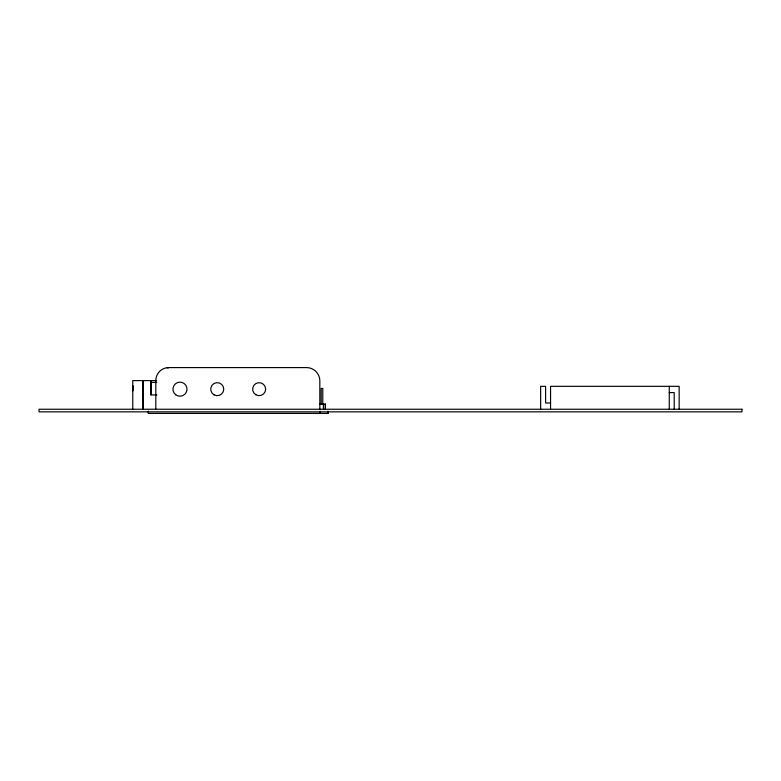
<?xml version="1.0" encoding="UTF-8"?>
<svg xmlns="http://www.w3.org/2000/svg" width="781" height="781" viewBox="0 0 781 781"><rect width="100%" height="100%" fill="white"/><g stroke="black" fill="none" stroke-linecap="round" stroke-linejoin="round"><path stroke-width="1.17" d="M156.796 394.922L150.909 394.922L150.909 386.136L150.918 382.426L156.805 382.426M167.134 367.695L168.833 367.587A12.965 12.965 0 0 0 155.819 380.611L155.819 409.244M166.744 367.587L306.816 367.587A13.326 13.326 0 0 1 319.829 380.611L319.829 409.244M156.61 380.611L132.77 380.611L132.77 409.244M669.268 392.579L674.208 392.579L674.208 409.244M550.556 402.996L545.607 402.996L545.607 386.331L540.657 386.331L540.657 409.244M319.946 404.041L325.374 404.041L325.374 409.244L325.355 404.041M679.158 409.244L679.158 386.331L550.556 386.331L550.556 409.244M669.268 386.331L669.268 409.244M328.04 411.323L328.04 413.413L148.292 413.413L148.292 411.323M327.942 411.323L327.942 413.413M323.412 404.041L323.412 409.244M322.787 404.041L322.787 388.421L321.196 388.421L321.196 404.041M320.122 411.323L320.112 413.413M150.938 382.993L150.938 380.611L150.909 394.922M148.458 411.323L148.458 413.413M132.78 385.814L132.78 391.017L132.799 385.814M143.118 393.517L143.108 401.356L143.099 393.507M143.108 385.092L143.099 391.135L143.108 383.286L143.108 385.092M741.95 409.244L39.05 409.244L39.05 411.851L741.95 411.851L741.95 409.244M143.128 409.244L143.128 380.611L143.099 409.244M175.745 394.786A7.029 7.029 0 0 0 186.952 390.022A7.029 7.029 0 0 0 177.228 382.7A7.029 7.029 0 0 0 175.745 394.786M213.984 394.805A6.512 6.512 0 0 0 223.747 389.172A6.512 6.512 0 0 0 213.984 383.53A6.512 6.512 0 0 0 213.984 394.805M255.885 394.805A6.512 6.512 0 0 0 265.647 389.172A6.512 6.512 0 0 0 255.885 383.53A6.512 6.512 0 0 0 255.885 394.805"/></g></svg>
